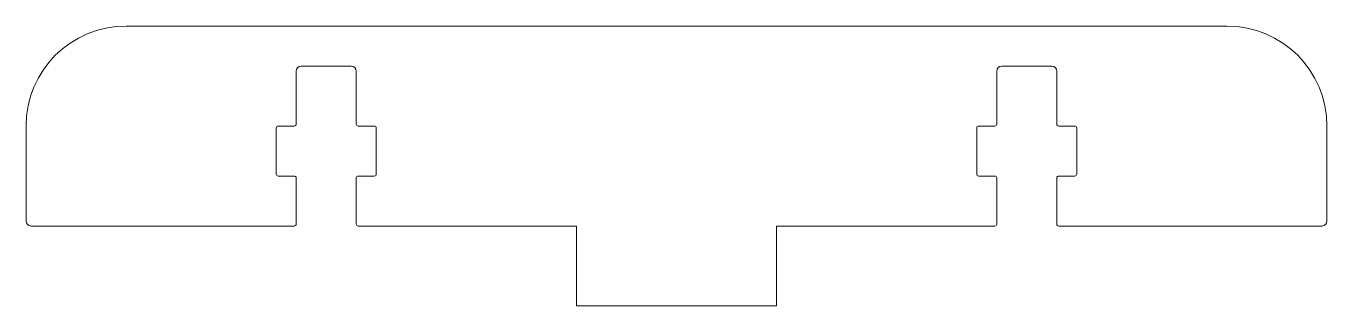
# Model space of a CAD drawing. Header units: millimetres. Extents: x -65 to 65, y -28 to 0.
import ezdxf

# ---------------------------------------------------------------- set-up
doc = ezdxf.new("R2010")
doc.units = ezdxf.units.MM
doc.layers.add('1', color=7, linetype='CONTINUOUS', true_color=0xffffff)

msp = doc.modelspace()

# ---------------------------------------------------------------- linework, layer by layer
at = {"layer": '1', "color": 163, "linetype": 'CONTINUOUS', "lineweight": 18}
for p, q in [((55, 0), (-55, 0)), ((-38, -9.8), (-38, -4.5)), ((-37.5, -4), (-32.5, -4)), ((-32, -4.5), (-32, -9.8)), ((32, -9.8), (32, -4.5)), ((32.5, -4), (37.5, -4)), ((38, -4.5), (38, -9.8)), ((-65, -10), (-65, -19.5)), ((-40, -14.8), (-40, -10.2)), ((-39.8, -10), (-38.2, -10)), ((-31.8, -10), (-30.2, -10)), ((-30, -10.2), (-30, -14.8)), ((30, -14.8), (30, -10.2)), ((30.2, -10), (31.8, -10)), ((38.2, -10), (39.8, -10)), ((40, -10.2), (40, -14.8)), ((65, -19.5), (65, -10)), ((-38.2, -15), (-39.8, -15)), ((-38, -19.8), (-38, -15.2)), ((-32, -15.2), (-32, -19.8)), ((-30.2, -15), (-31.8, -15)), ((31.8, -15), (30.2, -15)), ((32, -19.8), (32, -15.2)), ((38, -15.2), (38, -19.8)), ((39.8, -15), (38.2, -15)), ((-64.5, -20), (-38.2, -20)), ((-31.8, -20), (-10, -20)), ((-10, -20), (-10, -28)), ((10, -28), (10, -20)), ((10, -20), (31.8, -20)), ((38.2, -20), (64.5, -20)), ((-10, -28), (10, -28))]:
    msp.add_line(p, q, dxfattribs=at)
for centre, radius, start, end in [((-55, -10), 10, 90, 180), ((55, -10), 10, 360, 90), ((-38.2, -9.8), 0.2, 270, 0), ((-31.8, -9.8), 0.2, 180, 270), ((31.8, -9.8), 0.2, 270, 0), ((38.2, -9.8), 0.2, 180, 270), ((-38.2, -15.2), 0.2, 360, 90), ((-31.8, -15.2), 0.2, 90, 180), ((31.8, -15.2), 0.2, 0, 90), ((38.2, -15.2), 0.2, 90, 180), ((-64.5, -19.5), 0.5, 180, 270), ((64.5, -19.5), 0.5, 270, 0), ((-38.2, -19.8), 0.2, 270, 0), ((-31.8, -19.8), 0.2, 180, 270), ((31.8, -19.8), 0.2, 270, 360), ((38.2, -19.8), 0.2, 180, 270)]:
    msp.add_arc(centre, radius, start, end, dxfattribs=at)
at = {"layer": '1', "color": 163, "linetype": 'CONTINUOUS', "lineweight": 18, "extrusion": (0, 0, -1)}
for centre, radius, start, end in [((37.5, -4.5), 0.5, 360, 90), ((32.5, -4.5), 0.5, 90, 180), ((-32.5, -4.5), 0.5, 0, 90), ((-37.5, -4.5), 0.5, 90, 180), ((39.8, -10.2), 0.2, 360, 90), ((30.2, -10.2), 0.2, 90, 180), ((-30.2, -10.2), 0.2, 0, 90), ((-39.8, -10.2), 0.2, 90, 180), ((39.8, -14.8), 0.2, 270, 360), ((30.2, -14.8), 0.2, 180, 270), ((-30.2, -14.8), 0.2, 270, 0), ((-39.8, -14.8), 0.2, 180, 270)]:
    msp.add_arc(centre, radius, start, end, dxfattribs=at)

doc.saveas('drawing.dxf')
